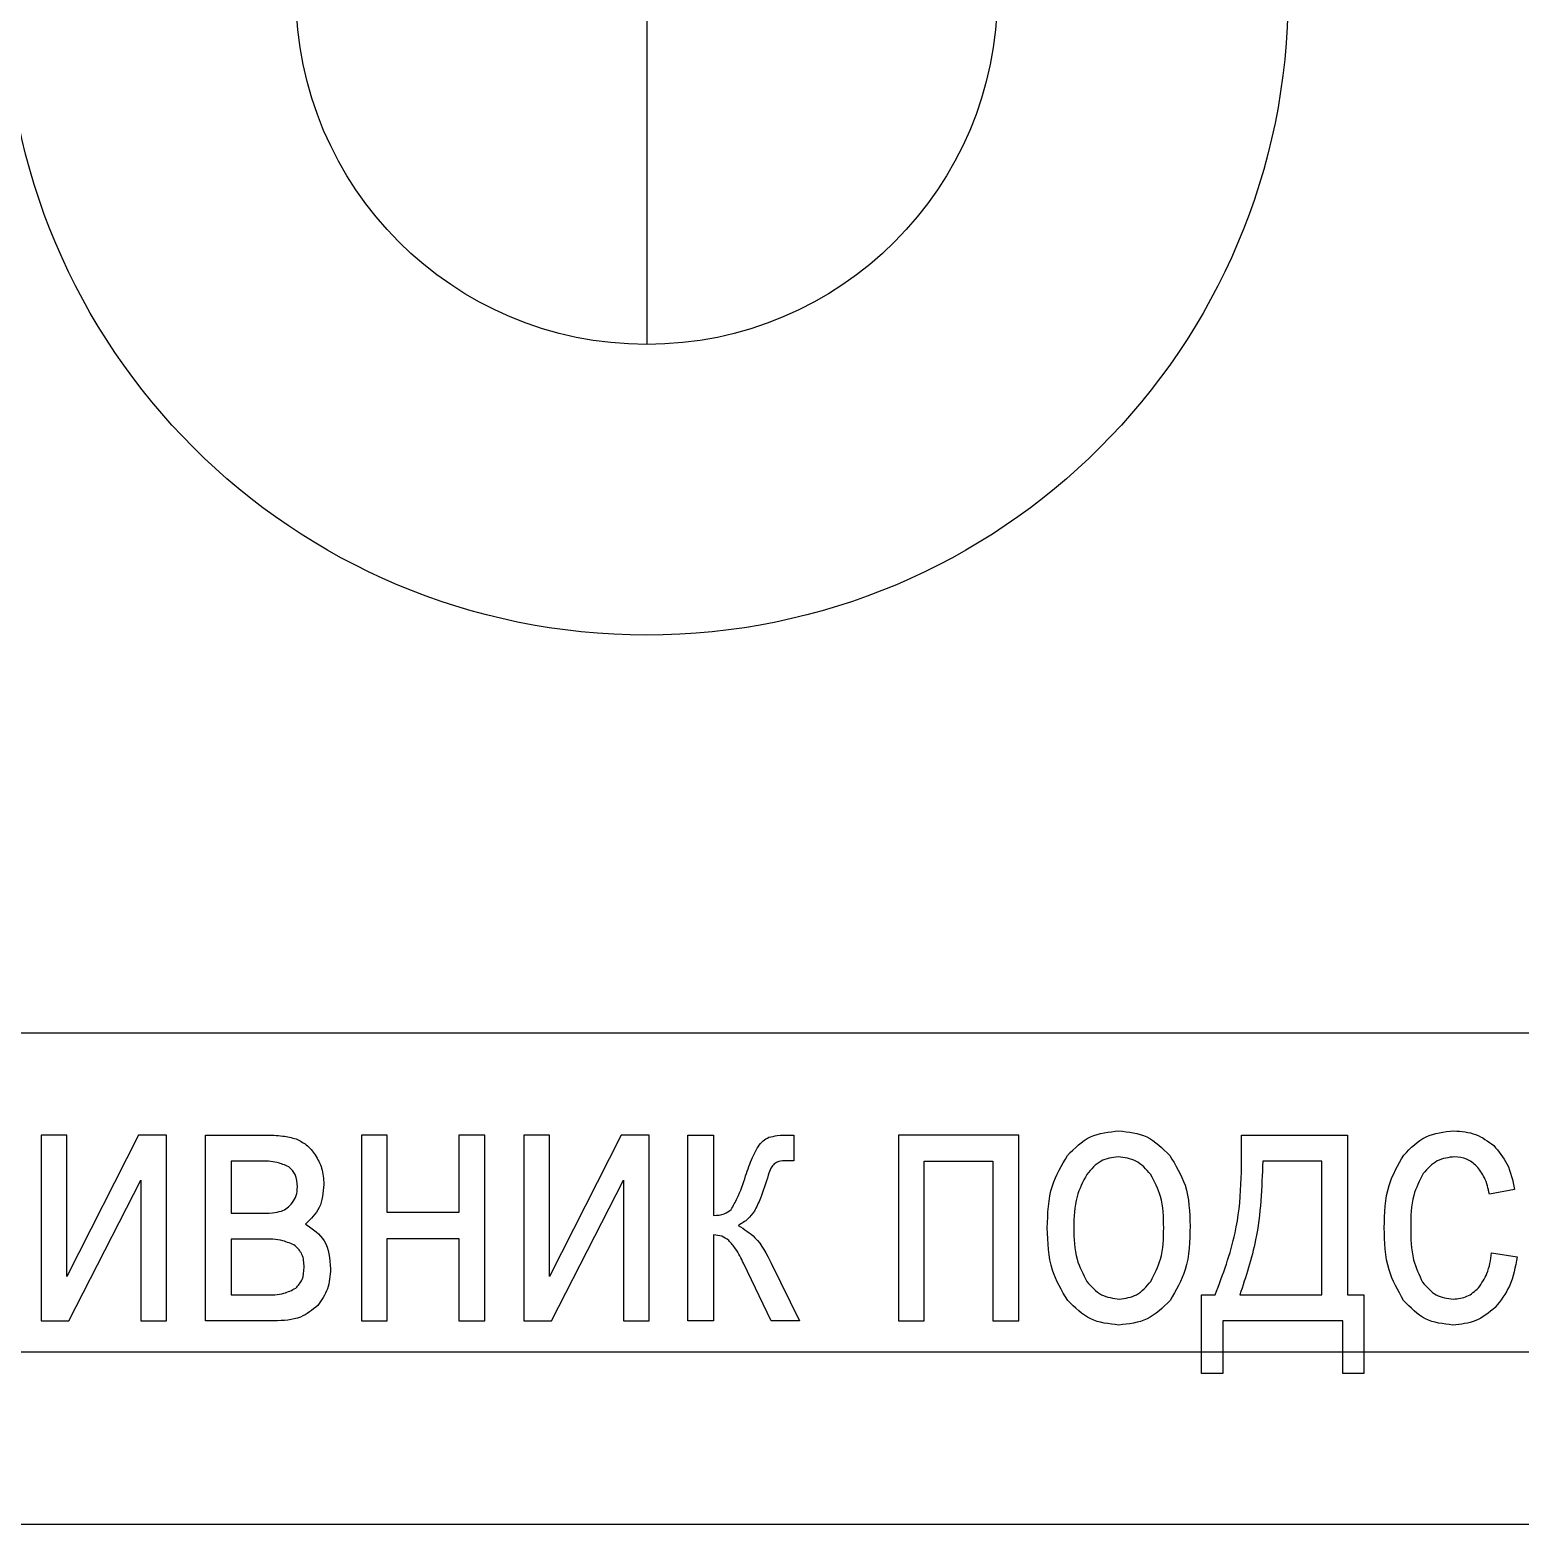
# Model space of a CAD drawing. Header units: millimetres. Extents: x 34 to 177, y 12 to 54.
# Drawn here: x 135.84 to 153.27, y 11.76 to 29.24 of the extents above; entities that cross this region are included whole.
import ezdxf

# ---------------------------------------------------------------- set-up
doc = ezdxf.new("R2010")
doc.units = ezdxf.units.MM
doc.layers.get('0').update_dxf_attribs({"linetype": 'CONTINUOUS'})

msp = doc.modelspace()

# ---------------------------------------------------------------- linework, layer by layer
for p, q in [((143.052, 29.66), (143.052, 25.56)), ((137.892, 16.31), (138.588, 16.31)), ((137.892, 14.137), (137.892, 16.31)), ((143.534, 16.31), (143.835, 16.31)), ((143.534, 14.137), (143.534, 16.31)), ((143.835, 16.31), (143.835, 15.371)), ((144.727, 16.31), (144.772, 16.31)), ((144.772, 16.31), (144.772, 16.008)), ((150.007, 16.31), (151.247, 16.31)), ((151.247, 16.31), (151.247, 14.44)), ((138.526, 16.006), (138.193, 16.006)), ((138.193, 16.006), (138.193, 15.396)), ((144.772, 16.008), (144.682, 16.01)), ((150.946, 16.006), (150.256, 16.006)), ((150.946, 14.44), (150.946, 16.006)), ((153.199, 15.672), (152.907, 15.619)), ((138.193, 15.396), (138.516, 15.396)), ((138.562, 15.093), (138.193, 15.093)), ((138.193, 15.093), (138.193, 14.44)), ((143.835, 15.142), (143.835, 14.137)), ((152.933, 14.933), (153.23, 14.886)), ((144.508, 14.137), (144.184, 14.81)), ((144.508, 14.81), (144.84, 14.137)), ((138.193, 14.44), (138.593, 14.44)), ((149.54, 13.521), (149.54, 14.44)), ((149.54, 14.44), (149.7, 14.44)), ((149.988, 14.44), (150.946, 14.44)), ((151.247, 14.44), (151.439, 14.44)), ((151.439, 14.44), (151.439, 13.521)), ((138.696, 14.137), (137.892, 14.137)), ((143.835, 14.137), (143.534, 14.137)), ((144.84, 14.137), (144.508, 14.137)), ((151.192, 14.137), (149.79, 14.137)), ((149.79, 14.137), (149.79, 13.521)), ((151.192, 13.521), (151.192, 14.137)), ((149.79, 13.521), (149.54, 13.521)), ((151.439, 13.521), (151.192, 13.521))]:
    msp.add_line(p, q)
msp.add_lwpolyline([(175.352, 53.76), (36.352, 53.76, 0.414214), (34.352, 51.76), (34.352, 13.759, 0.414214), (36.352, 11.759), (175.352, 11.759, 0.414214), (177.352, 13.759), (177.352, 51.76, 0.414214)], format="xyb", close=True)
for points in [[(170.743, 13.769), (105.387, 13.769), (105.387, 17.505), (170.743, 17.505)], [(136.271, 16.31), (135.971, 16.31), (135.971, 14.137), (136.296, 14.137), (137.135, 15.782), (137.135, 14.137), (137.436, 14.137), (137.436, 16.31), (137.111, 16.31), (136.271, 14.657)], [(140.018, 16.31), (139.718, 16.31), (139.718, 14.137), (140.018, 14.137), (140.018, 15.101), (140.857, 15.101), (140.857, 14.137), (141.158, 14.137), (141.158, 16.31), (140.857, 16.31), (140.857, 15.406), (140.018, 15.406)], [(141.915, 16.31), (141.615, 16.31), (141.615, 14.137), (141.94, 14.137), (142.779, 15.782), (142.779, 14.137), (143.08, 14.137), (143.08, 16.31), (142.754, 16.31), (141.915, 14.657)], [(147.402, 16.31), (145.996, 16.31), (145.996, 14.137), (146.297, 14.137), (146.297, 16.006), (147.101, 16.006), (147.101, 14.137), (147.402, 14.137)]]:
    msp.add_lwpolyline(points, close=True)
for radius in [7.5, 4.1]:
    msp.add_circle((143.052, 29.66), radius)
for points, knots in [([(138.588, 16.31), (138.658, 16.31), (138.781, 16.309), (138.9, 16.279), (138.951, 16.265)], [0, 0, 0, 0, 0.02098005, 0.03672019, 0.03672019, 0.03672019, 0.03672019]), ([(138.951, 16.265), (138.993, 16.245), (139.083, 16.201), (139.144, 16.122), (139.176, 16.08)], [0, 0, 0, 0, 0.01376369, 0.02949922, 0.02949922, 0.02949922, 0.02949922]), ([(144.354, 16.174), (144.372, 16.199), (144.406, 16.245), (144.457, 16.272), (144.481, 16.284)], [0, 0, 0, 0, 0.00912013, 0.01695945, 0.01695945, 0.01695945, 0.01695945]), ([(144.481, 16.284), (144.513, 16.292), (144.594, 16.311), (144.677, 16.311), (144.727, 16.31)], [0, 0, 0, 0, 0.009898, 0.02487688, 0.02487688, 0.02487688, 0.02487688]), ([(147.974, 16.073), (148.057, 16.157), (148.223, 16.323), (148.457, 16.347), (148.572, 16.36)], [0, 0, 0, 0, 0.03433577, 0.06817724, 0.06817724, 0.06817724, 0.06817724]), ([(148.572, 16.36), (148.687, 16.347), (148.919, 16.321), (149.084, 16.157), (149.168, 16.073)], [0, 0, 0, 0, 0.03346641, 0.06786209, 0.06786209, 0.06786209, 0.06786209]), ([(149.7, 14.44), (149.79, 14.68), (150.015, 15.28), (150.01, 15.924), (150.007, 16.31)], [0, 0, 0, 0, 0.0763979, 0.1909257, 0.1909257, 0.1909257, 0.1909257]), ([(151.905, 16.076), (151.986, 16.159), (152.148, 16.323), (152.377, 16.348), (152.491, 16.36)], [0, 0, 0, 0, 0.0336345, 0.06695969, 0.06695969, 0.06695969, 0.06695969]), ([(152.491, 16.36), (152.579, 16.353), (152.751, 16.34), (152.889, 16.238), (152.957, 16.188)], [0, 0, 0, 0, 0.02581191, 0.0505421, 0.0505421, 0.0505421, 0.0505421]), ([(144.209, 15.832), (144.234, 15.905), (144.273, 16.023), (144.331, 16.132), (144.354, 16.174)], [0, 0, 0, 0, 0.02300222, 0.03724472, 0.03724472, 0.03724472, 0.03724472]), ([(152.957, 16.188), (153.015, 16.119), (153.141, 15.969), (153.179, 15.776), (153.199, 15.672)], [0, 0, 0, 0, 0.02650987, 0.05783101, 0.05783101, 0.05783101, 0.05783101]), ([(138.866, 15.94), (138.821, 15.959), (138.713, 16.005), (138.595, 16.005), (138.526, 16.006)], [0, 0, 0, 0, 0.01440997, 0.03491268, 0.03491268, 0.03491268, 0.03491268]), ([(138.967, 15.703), (138.964, 15.754), (138.961, 15.847), (138.895, 15.911), (138.866, 15.94)], [0, 0, 0, 0, 0.01474719, 0.02667241, 0.02667241, 0.02667241, 0.02667241]), ([(139.176, 16.08), (139.205, 16.029), (139.266, 15.922), (139.272, 15.798), (139.276, 15.733)], [0, 0, 0, 0, 0.01735763, 0.03652473, 0.03652473, 0.03652473, 0.03652473]), ([(144.543, 15.974), (144.53, 15.958), (144.497, 15.919), (144.482, 15.871), (144.474, 15.842)], [0, 0, 0, 0, 0.00633851, 0.01504254, 0.01504254, 0.01504254, 0.01504254]), ([(144.682, 16.01), (144.653, 16.009), (144.604, 16.009), (144.561, 15.984), (144.543, 15.974)], [0, 0, 0, 0, 0.00834167, 0.0144632, 0.0144632, 0.0144632, 0.0144632]), ([(147.737, 15.224), (147.742, 15.393), (147.75, 15.697), (147.905, 15.957), (147.974, 16.073)], [0, 0, 0, 0, 0.0497214, 0.08945134, 0.08945134, 0.08945134, 0.08945134]), ([(148.564, 16.057), (148.494, 16.046), (148.346, 16.025), (148.249, 15.91), (148.198, 15.85)], [0, 0, 0, 0, 0.02056274, 0.04338289, 0.04338289, 0.04338289, 0.04338289]), ([(148.945, 15.851), (148.892, 15.911), (148.79, 16.027), (148.638, 16.047), (148.564, 16.057)], [0, 0, 0, 0, 0.02310788, 0.0446064, 0.0446064, 0.0446064, 0.0446064]), ([(149.168, 16.073), (149.237, 15.959), (149.392, 15.707), (149.402, 15.41), (149.407, 15.246)], [0, 0, 0, 0, 0.03933172, 0.08738674, 0.08738674, 0.08738674, 0.08738674]), ([(150.256, 16.006), (150.245, 15.695), (150.226, 15.16), (150.059, 14.653), (149.988, 14.44)], [0, 0, 0, 0, 0.0925151, 0.1595206, 0.1595206, 0.1595206, 0.1595206]), ([(151.677, 15.226), (151.681, 15.396), (151.688, 15.699), (151.839, 15.961), (151.905, 16.076)], [0, 0, 0, 0, 0.04992616, 0.08927068, 0.08927068, 0.08927068, 0.08927068]), ([(152.501, 16.057), (152.43, 16.048), (152.282, 16.029), (152.183, 15.917), (152.132, 15.859)], [0, 0, 0, 0, 0.02097595, 0.04318546, 0.04318546, 0.04318546, 0.04318546]), ([(152.757, 15.948), (152.72, 15.98), (152.646, 16.043), (152.549, 16.052), (152.501, 16.057)], [0, 0, 0, 0, 0.01428442, 0.02841358, 0.02841358, 0.02841358, 0.02841358]), ([(152.907, 15.619), (152.892, 15.685), (152.865, 15.806), (152.791, 15.904), (152.757, 15.948)], [0, 0, 0, 0, 0.02010334, 0.03650295, 0.03650295, 0.03650295, 0.03650295]), ([(144.039, 15.44), (144.064, 15.483), (144.135, 15.607), (144.18, 15.743), (144.209, 15.832)], [0, 0, 0, 0, 0.01505188, 0.0428386, 0.0428386, 0.0428386, 0.0428386]), ([(144.474, 15.842), (144.446, 15.751), (144.402, 15.606), (144.336, 15.469), (144.312, 15.419)], [0, 0, 0, 0, 0.02857617, 0.04541978, 0.04541978, 0.04541978, 0.04541978]), ([(148.198, 15.85), (148.154, 15.765), (148.053, 15.57), (148.049, 15.349), (148.046, 15.225)], [0, 0, 0, 0, 0.02834473, 0.06506204, 0.06506204, 0.06506204, 0.06506204]), ([(149.098, 15.225), (149.096, 15.35), (149.092, 15.571), (148.989, 15.766), (148.945, 15.851)], [0, 0, 0, 0, 0.03684982, 0.06523323, 0.06523323, 0.06523323, 0.06523323]), ([(152.132, 15.859), (152.09, 15.776), (151.99, 15.58), (151.987, 15.359), (151.986, 15.232)], [0, 0, 0, 0, 0.0278109, 0.06515797, 0.06515797, 0.06515797, 0.06515797]), ([(138.909, 15.52), (138.926, 15.546), (138.961, 15.603), (138.965, 15.668), (138.967, 15.703)], [0, 0, 0, 0, 0.00935349, 0.01945679, 0.01945679, 0.01945679, 0.01945679]), ([(139.276, 15.733), (139.269, 15.638), (139.255, 15.455), (139.124, 15.329), (139.061, 15.269)], [0, 0, 0, 0, 0.02768867, 0.0527915, 0.0527915, 0.0527915, 0.0527915]), ([(138.516, 15.396), (138.57, 15.395), (138.659, 15.395), (138.746, 15.413), (138.78, 15.42)], [0, 0, 0, 0, 0.01621169, 0.02660645, 0.02660645, 0.02660645, 0.02660645]), ([(138.78, 15.42), (138.804, 15.431), (138.855, 15.454), (138.89, 15.497), (138.909, 15.52)], [0, 0, 0, 0, 0.00780105, 0.01650869, 0.01650869, 0.01650869, 0.01650869]), ([(143.835, 15.371), (143.878, 15.372), (143.954, 15.374), (144.013, 15.42), (144.039, 15.44)], [0, 0, 0, 0, 0.01247339, 0.02198868, 0.02198868, 0.02198868, 0.02198868]), ([(144.312, 15.419), (144.288, 15.387), (144.236, 15.32), (144.163, 15.276), (144.123, 15.252)], [0, 0, 0, 0, 0.01173237, 0.02531112, 0.02531112, 0.02531112, 0.02531112]), ([(139.061, 15.269), (139.147, 15.211), (139.33, 15.086), (139.347, 14.863), (139.355, 14.745)], [0, 0, 0, 0, 0.02953427, 0.06309144, 0.06309144, 0.06309144, 0.06309144]), ([(144.123, 15.252), (144.192, 15.209), (144.363, 15.101), (144.454, 14.919), (144.508, 14.81)], [0, 0, 0, 0, 0.02400576, 0.05957199, 0.05957199, 0.05957199, 0.05957199]), ([(147.976, 14.376), (147.906, 14.491), (147.751, 14.751), (147.742, 15.055), (147.737, 15.224)], [0, 0, 0, 0, 0.0398213, 0.08942181, 0.08942181, 0.08942181, 0.08942181]), ([(148.046, 15.225), (148.049, 15.099), (148.053, 14.877), (148.155, 14.682), (148.2, 14.597)], [0, 0, 0, 0, 0.03700244, 0.06543261, 0.06543261, 0.06543261, 0.06543261]), ([(148.946, 14.599), (148.99, 14.684), (149.092, 14.879), (149.096, 15.1), (149.098, 15.225)], [0, 0, 0, 0, 0.02844586, 0.06519118, 0.06519118, 0.06519118, 0.06519118]), ([(149.407, 15.246), (149.403, 15.072), (149.396, 14.76), (149.24, 14.492), (149.172, 14.375)], [0, 0, 0, 0, 0.05139515, 0.09159551, 0.09159551, 0.09159551, 0.09159551]), ([(151.903, 14.376), (151.837, 14.492), (151.689, 14.754), (151.681, 15.057), (151.677, 15.226)], [0, 0, 0, 0, 0.03946266, 0.08917974, 0.08917974, 0.08917974, 0.08917974]), ([(151.986, 15.232), (151.987, 15.102), (151.989, 14.877), (152.085, 14.675), (152.126, 14.589)], [0, 0, 0, 0, 0.03842756, 0.06646255, 0.06646255, 0.06646255, 0.06646255]), ([(138.943, 15.016), (138.895, 15.038), (138.775, 15.093), (138.642, 15.093), (138.562, 15.093)], [0, 0, 0, 0, 0.01577939, 0.03921568, 0.03921568, 0.03921568, 0.03921568]), ([(144.011, 15.078), (143.985, 15.097), (143.932, 15.134), (143.868, 15.139), (143.835, 15.142)], [0, 0, 0, 0, 0.0094287, 0.01907218, 0.01907218, 0.01907218, 0.01907218]), ([(144.184, 14.81), (144.156, 14.868), (144.11, 14.966), (144.039, 15.046), (144.011, 15.078)], [0, 0, 0, 0, 0.01929744, 0.03203879, 0.03203879, 0.03203879, 0.03203879]), ([(139.046, 14.763), (139.044, 14.816), (139.039, 14.914), (138.973, 14.984), (138.943, 15.016)], [0, 0, 0, 0, 0.01533792, 0.02812457, 0.02812457, 0.02812457, 0.02812457]), ([(152.779, 14.523), (152.816, 14.577), (152.9, 14.701), (152.921, 14.85), (152.933, 14.933)], [0, 0, 0, 0, 0.01957465, 0.04436522, 0.04436522, 0.04436522, 0.04436522]), ([(153.23, 14.886), (153.21, 14.768), (153.172, 14.548), (153.036, 14.373), (152.973, 14.293)], [0, 0, 0, 0, 0.03543319, 0.0655567, 0.0655567, 0.0655567, 0.0655567]), ([(138.948, 14.519), (138.977, 14.551), (139.039, 14.62), (139.044, 14.713), (139.046, 14.763)], [0, 0, 0, 0, 0.01247391, 0.02708422, 0.02708422, 0.02708422, 0.02708422]), ([(139.355, 14.745), (139.35, 14.665), (139.339, 14.508), (139.25, 14.379), (139.206, 14.315)], [0, 0, 0, 0, 0.02362582, 0.04624147, 0.04624147, 0.04624147, 0.04624147]), ([(138.593, 14.44), (138.667, 14.44), (138.792, 14.44), (138.903, 14.496), (138.948, 14.519)], [0, 0, 0, 0, 0.02178152, 0.03678866, 0.03678866, 0.03678866, 0.03678866]), ([(148.2, 14.597), (148.253, 14.537), (148.354, 14.421), (148.507, 14.401), (148.58, 14.391)], [0, 0, 0, 0, 0.02310789, 0.04460641, 0.04460641, 0.04460641, 0.04460641]), ([(148.58, 14.391), (148.65, 14.401), (148.798, 14.424), (148.895, 14.538), (148.946, 14.599)], [0, 0, 0, 0, 0.02044557, 0.04333681, 0.04333681, 0.04333681, 0.04333681]), ([(152.126, 14.589), (152.175, 14.532), (152.269, 14.419), (152.415, 14.4), (152.485, 14.391)], [0, 0, 0, 0, 0.02184569, 0.0423804, 0.0423804, 0.0423804, 0.0423804]), ([(152.485, 14.391), (152.54, 14.397), (152.653, 14.408), (152.736, 14.484), (152.779, 14.523)], [0, 0, 0, 0, 0.01627489, 0.03295882, 0.03295882, 0.03295882, 0.03295882]), ([(148.572, 14.088), (148.457, 14.101), (148.225, 14.126), (148.06, 14.292), (147.976, 14.376)], [0, 0, 0, 0, 0.03359671, 0.06802108, 0.06802108, 0.06802108, 0.06802108]), ([(149.172, 14.375), (149.088, 14.291), (148.922, 14.125), (148.689, 14.1), (148.572, 14.088)], [0, 0, 0, 0, 0.03431644, 0.06828282, 0.06828282, 0.06828282, 0.06828282]), ([(152.479, 14.088), (152.367, 14.101), (152.14, 14.126), (151.983, 14.292), (151.903, 14.376)], [0, 0, 0, 0, 0.03269786, 0.06625207, 0.06625207, 0.06625207, 0.06625207]), ([(139.206, 14.315), (139.141, 14.264), (138.994, 14.145), (138.803, 14.14), (138.696, 14.137)], [0, 0, 0, 0, 0.0242211, 0.05528852, 0.05528852, 0.05528852, 0.05528852]), ([(152.973, 14.293), (152.901, 14.233), (152.757, 14.114), (152.572, 14.097), (152.479, 14.088)], [0, 0, 0, 0, 0.02735051, 0.05461681, 0.05461681, 0.05461681, 0.05461681])]:
    msp.add_open_spline(points, degree=3, knots=knots)

doc.saveas('drawing.dxf')
